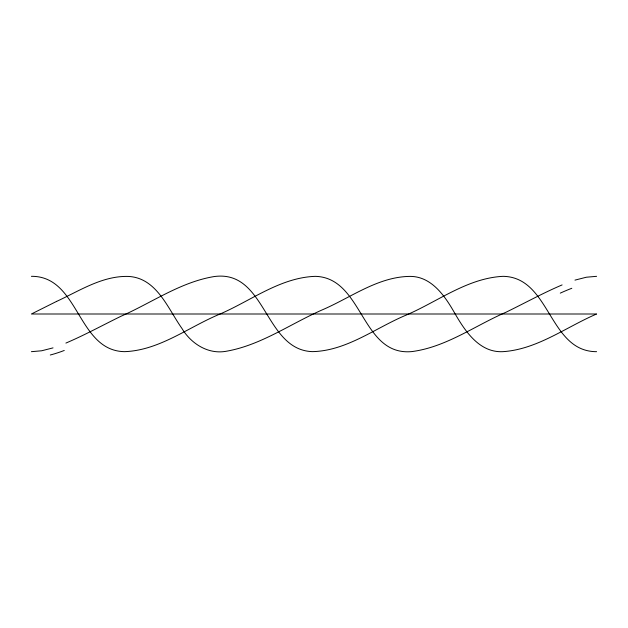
<?xml version="1.0" encoding="UTF-8"?>
<svg xmlns="http://www.w3.org/2000/svg" width="628" height="628" viewBox="0 0 628 628"><rect width="100%" height="100%" fill="white"/><g stroke="black" fill="none" stroke-linecap="round" stroke-linejoin="round"><path stroke-width="0.94" d="M65.901 343.076C84.725 335.077 102.662 325.202 121.031 316.237C151.709 302.774 180.291 282.215 213.889 276.603C266.319 269.082 264.145 350 312.422 351.633C346.154 350.895 374.61 328.609 404.542 315.79C436.868 302.335 466.997 278.078 503.099 276.336C550.56 277.144 548.691 351.696 596.6 351.68M562.099 284.924C542.969 293.056 524.741 303.12 506.058 312.21C474.996 325.634 446.068 347.158 411.787 351.594C360.982 356.225 363.337 277.552 315.287 276.351C279.617 277.56 249.803 301.668 217.971 314.895C187.544 327.887 158.79 350.424 124.603 351.656C77.142 350.864 79.45 275.967 31.4 276.32M53.035 347.881L41.652 350.777L31.4 351.68M574.965 280.119L586.348 277.223L596.6 276.32M64.26 350.463A108.887 55.586 -39.6 0 1 50.279 355.001M560.278 293.135A108.887 44.258 -34.7 0 1 571.81 288.276M56.646 301.377L31.4 314L596.6 314C565.859 327.196 536.987 349.545 502.62 351.68C478.607 352.708 464.171 329.755 453.706 311.402C444.396 295.301 431.2 276.579 410.484 276.399C378.527 276.485 351.327 297.295 323.13 309.494C290.615 323.561 260.51 345.73 224.934 351.476C207.216 354.098 190.708 343.171 181.885 328.358C167.872 308.599 156.812 278.023 128.622 276.446C102.545 275.551 79.466 290.897 56.646 301.377"/></g></svg>
